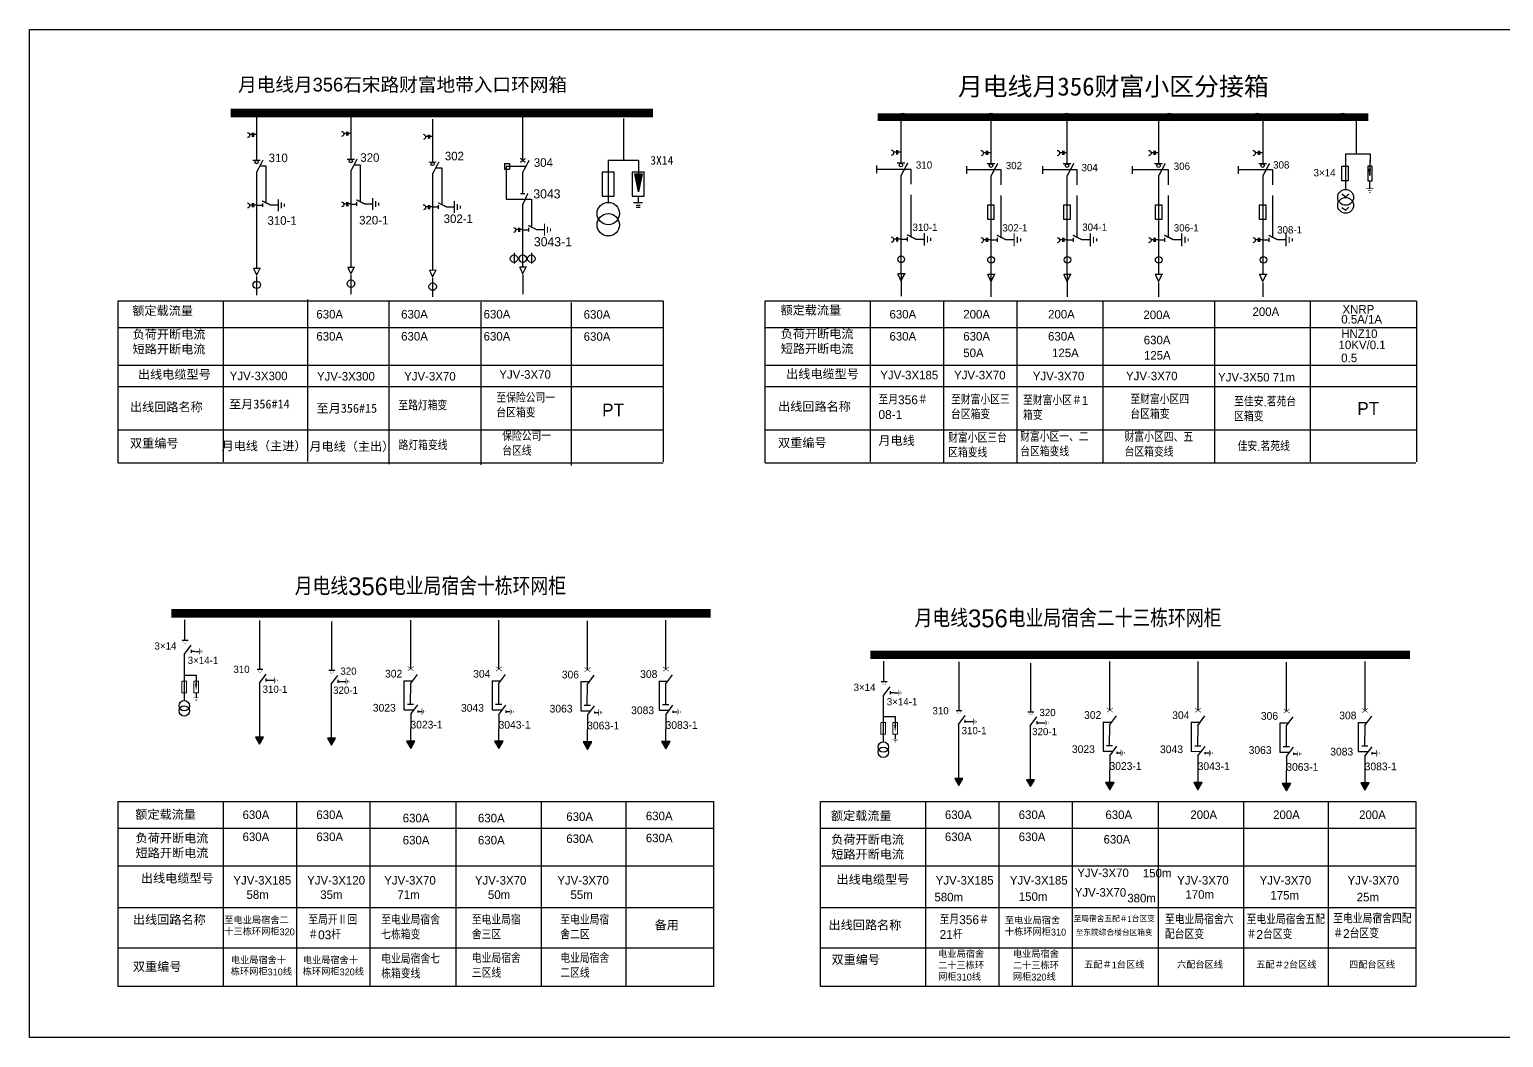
# Model space of a CAD drawing. Extents: x 3 to 714, y -241 to -20.
# Drawn here: x 2.9 to 326.1, y -240.8 to -19.7 of the extents above; entities that cross this region are included whole.
import ezdxf

# ---------------------------------------------------------------- set-up
doc = ezdxf.new("R2010")
doc.units = 0
doc.header["$LTSCALE"] = 0.774411
doc.linetypes.add('ACAD_ISO02W100', pattern=[15, 12, -3])
doc.linetypes.add('CENTER', pattern=[50.8, 31.75, -6.35, 6.35, -6.35])
doc.layers.get('0').update_dxf_attribs({"linetype": 'CONTINUOUS'})
doc.layers.add('2', color=7, linetype='CONTINUOUS')
doc.styles.add('hztxt_txtstyle_0.00_0_0', font='', dxfattribs={"bigfont": 'hztxt.shx'})
doc.styles.add('hztxt_txtstyle_1.59_0_0', font='', dxfattribs={"height": 1.594389, "bigfont": 'hztxt.shx'})
doc.styles.add('hztxt_txtstyle_1.60_0_0', font='', dxfattribs={"height": 1.6, "bigfont": 'hztxt.shx'})
doc.styles.add('hztxt_txtstyle_1.69_0_0', font='', dxfattribs={"height": 1.690022, "bigfont": 'hztxt.shx'})
doc.styles.add('hztxt_txtstyle_1.88_0_0', font='', dxfattribs={"height": 1.875, "bigfont": 'hztxt.shx'})
doc.styles.add('hztxt_txtstyle_2.00_0_0', font='', dxfattribs={"height": 2, "bigfont": 'hztxt.shx'})
doc.styles.add('hztxt_txtstyle_2.81_0_0', font='', dxfattribs={"height": 2.8125, "bigfont": 'hztxt.shx'})
doc.styles.get("Standard").update_dxf_attribs({"font": '', "height": 2.5})
doc.styles.get('hztxt_txtstyle_0.00_0_0').set_extended_font_data('hztxt')
doc.styles.get('hztxt_txtstyle_1.59_0_0').set_extended_font_data('hztxt')
doc.styles.get('hztxt_txtstyle_1.60_0_0').set_extended_font_data('hztxt')
doc.styles.get('hztxt_txtstyle_1.69_0_0').set_extended_font_data('hztxt')
doc.styles.get('hztxt_txtstyle_1.88_0_0').set_extended_font_data('hztxt')
doc.styles.get('hztxt_txtstyle_2.00_0_0').set_extended_font_data('hztxt')
doc.styles.get('hztxt_txtstyle_2.81_0_0').set_extended_font_data('hztxt')
doc.styles.get('Standard').set_extended_font_data('SimSun')

# ---------------------------------------------------------------- blocks, each defined once
blk = doc.blocks.new('JD')
for points in [[(-2, 0.2), (-2, -0.2), (2, 0.2), (2, -0.2)], [(1, -1.2), (1, -0.8), (-1, -1.2), (-1, -0.8)], [(-0.5, -1.8), (-0.5, -2.2), (0.5, -1.8), (0.5, -2.2)]]:
    blk.add_trace(points)

msp = doc.modelspace()

# ---------------------------------------------------------------- hatches: boundary and pattern name
at = {"linetype": 'Continuous'}
msp.add_hatch(color=256, dxfattribs=at).paths.add_polyline_path([(135.66, -51.33), (137.23, -51.33), (136.47, -55.28)])
for color, points in [(0, [(53.38, -176.4), (54.26, -174.88), (52.5, -174.88)]), (0, [(69.13, -176.67), (70.01, -175.15), (68.25, -175.15)]), (7, [(86.51, -177.37), (87.44, -175.76), (85.58, -175.76)]), (7, [(105.85, -177.41), (106.78, -175.8), (104.92, -175.8)]), (7, [(125.27, -177.57), (126.2, -175.96), (124.34, -175.96)]), (7, [(142.47, -177.46), (143.4, -175.85), (141.54, -175.85)]), (0, [(206.68, -185.48), (207.55, -183.96), (205.8, -183.96)]), (0, [(222.43, -185.75), (223.3, -184.23), (221.55, -184.23)]), (7, [(239.81, -186.44), (240.74, -184.83), (238.88, -184.83)]), (7, [(259.14, -186.48), (260.07, -184.87), (258.21, -184.87)]), (7, [(278.57, -186.64), (279.5, -185.03), (277.64, -185.03)]), (7, [(295.76, -186.54), (296.69, -184.92), (294.83, -184.92)])]:
    msp.add_hatch(color=color).paths.add_polyline_path(points)

# ---------------------------------------------------------------- linework, layer by layer
for p, q in [((73.38, -38.71), (73.38, -48.13)), ((52.72, -38.95), (52.72, -48.37)), ((91.3, -39.36), (91.3, -48.77)), ((111.06, -38.95), (111.06, -48.45)), ((129.8, -48.31), (129.8, -57.73)), ((52.72, -50.93), (52.72, -72.13)), ((73.38, -50.68), (73.38, -71.88)), ((91.3, -51.33), (91.3, -72.53)), ((107.06, -49.1), (107.06, -50.35)), ((107.06, -49.1), (108.19, -49.1)), ((107.06, -50.35), (108.19, -50.35)), ((108.19, -49.1), (108.19, -50.35)), ((111.06, -51.01), (111.06, -55.66)), ((128.51, -50.93), (131.11, -50.93)), ((128.51, -50.98), (128.51, -56.24)), ((131.11, -56.24), (131.11, -50.92)), ((135.09, -50.93), (137.69, -50.93)), ((135.09, -50.98), (135.09, -56.24)), ((137.69, -56.24), (137.69, -50.92)), ((73.38, -57.99), (74.68, -57.99)), ((76.37, -57.95), (78.14, -57.95)), ((111.06, -57.98), (111.06, -71.7)), ((128.51, -56.24), (131.11, -56.24)), ((135.09, -56.24), (137.69, -56.24)), ((52.72, -58.23), (54.02, -58.23)), ((55.71, -58.19), (57.48, -58.19)), ((91.3, -58.63), (92.59, -58.63)), ((94.29, -58.6), (96.06, -58.6)), ((111.06, -63.62), (112.36, -63.62)), ((114.05, -63.58), (115.82, -63.58)), ((109.2, -68.72), (109.2, -71.01)), ((113.01, -68.72), (113.01, -71.01)), ((22.38, -79.24), (141.86, -79.24)), ((22.38, -114.76), (22.38, -79.24)), ((45.38, -79.43), (45.38, -114.49)), ((81.72, -79.36), (81.72, -115.07)), ((101.9, -79.48), (101.9, -115.19)), ((121.67, -79.58), (121.67, -115.29)), ((141.86, -79.24), (141.86, -114.49)), ((164.23, -114.76), (164.24, -79.24)), ((164.24, -79.24), (306.95, -79.24)), ((187.24, -79.43), (187.24, -114.49)), ((219.41, -79.12), (219.41, -114.83)), ((238.29, -79.12), (238.29, -114.83)), ((262.77, -79.12), (262.77, -114.83)), ((283.71, -79.24), (283.71, -114.49)), ((307.05, -79.24), (307.05, -114.49)), ((22.45, -85.09), (141.87, -85.09)), ((164.3, -85.09), (307.05, -85.09)), ((22.45, -93.34), (141.87, -93.34)), ((164.3, -93.34), (307.05, -93.34)), ((22.45, -98), (141.87, -98)), ((164.3, -98), (307.05, -98)), ((141.86, -107.6), (22.38, -107.6)), ((307.05, -107.6), (164.23, -107.6)), ((141.86, -114.84), (22.38, -114.84)), ((306.95, -114.84), (164.23, -114.84)), ((85, -162.52), (86.95, -162.52)), ((85.02, -162.53), (85.02, -168.9)), ((86.45, -163.21), (86.39, -167.62)), ((104.33, -162.55), (106.29, -162.55)), ((104.35, -162.56), (104.35, -168.94)), ((105.78, -163.24), (105.73, -167.66)), ((123.76, -162.72), (125.71, -162.72)), ((123.78, -162.73), (123.78, -169.1)), ((125.21, -163.41), (125.15, -167.82)), ((140.95, -162.61), (142.91, -162.61)), ((140.98, -162.62), (140.98, -169)), ((142.4, -163.3), (142.35, -167.72)), ((85.79, -167.67), (87.14, -167.67)), ((105.13, -167.7), (106.47, -167.7)), ((124.55, -167.87), (125.9, -167.87)), ((141.75, -167.76), (143.09, -167.76)), ((85.02, -168.9), (87.23, -168.9)), ((88.03, -169.26), (88.97, -169.26)), ((104.35, -168.94), (106.56, -168.93)), ((107.36, -169.29), (108.3, -169.29)), ((123.78, -169.1), (125.99, -169.09)), ((126.79, -169.46), (127.73, -169.46)), ((140.98, -169), (143.18, -168.99)), ((143.98, -169.35), (144.92, -169.35)), ((238.29, -171.59), (240.25, -171.59)), ((238.32, -171.6), (238.32, -177.98)), ((239.74, -172.28), (239.69, -176.7)), ((257.63, -171.63), (259.58, -171.63)), ((257.65, -171.64), (257.65, -178.01)), ((259.08, -172.32), (259.02, -176.73)), ((277.06, -171.79), (279.01, -171.79)), ((277.08, -171.8), (277.08, -178.17)), ((278.51, -172.48), (278.45, -176.89)), ((294.25, -171.68), (296.2, -171.68)), ((294.27, -171.69), (294.27, -178.07)), ((295.7, -172.37), (295.64, -176.79)), ((239.09, -176.74), (240.43, -176.74)), ((258.42, -176.78), (259.76, -176.78)), ((277.85, -176.94), (279.19, -176.94)), ((295.04, -176.83), (296.39, -176.83)), ((238.32, -177.98), (240.52, -177.97)), ((241.32, -178.33), (242.26, -178.33)), ((257.65, -178.01), (259.86, -178)), ((260.66, -178.37), (261.6, -178.37)), ((277.08, -178.17), (279.29, -178.17)), ((280.08, -178.53), (281.02, -178.53)), ((294.27, -178.07), (296.48, -178.06)), ((297.28, -178.42), (298.22, -178.42)), ((22.38, -229.59), (22.38, -189)), ((22.38, -189), (152.9, -189)), ((45.38, -189.18), (45.38, -229.59)), ((77.56, -189), (77.56, -229.59)), ((96.43, -189), (96.43, -229.59)), ((115.09, -189), (115.09, -229.59)), ((133.67, -189), (133.67, -229.59)), ((152.9, -189), (152.9, -229.59)), ((176.38, -229.59), (176.39, -189)), ((176.39, -189), (306.9, -189)), ((199.39, -189.18), (199.39, -229.59)), ((231.56, -189), (231.56, -229.59)), ((250.44, -189), (250.44, -229.59)), ((269.1, -189), (269.1, -229.59)), ((287.67, -189), (287.67, -229.59)), ((306.9, -189), (306.9, -229.59)), ((22.45, -194.85), (152.9, -194.85)), ((176.45, -194.85), (306.9, -194.85)), ((22.45, -203.1), (152.9, -203.1)), ((176.45, -203.1), (306.9, -203.1)), ((22.45, -212.28), (152.9, -212.28)), ((176.45, -212.28), (306.9, -212.28)), ((152.9, -221.15), (22.38, -221.15)), ((306.9, -221.15), (176.38, -221.15)), ((152.9, -229.59), (22.38, -229.59)), ((306.9, -229.59), (176.38, -229.59))]:
    msp.add_line(p, q)
for p, q in [((133.28, -48.39), (133.28, -39.21)), ((129.82, -48.34), (136.45, -48.34)), ((136.45, -48.34), (136.45, -53.79)), ((136.47, -55.28), (135.66, -51.33)), ((135.66, -51.33), (137.23, -51.33)), ((137.23, -51.33), (136.47, -55.28)), ((135.4, -57.66), (137.37, -57.66)), ((136.41, -56.35), (136.41, -57.68)), ((135.97, -58.23), (136.84, -58.23)), ((135.97, -58.71), (136.84, -58.71))]:
    msp.add_line(p, q, dxfattribs=at)
at = {"color": 7}
for p, q in [((194.02, -39.56), (194.02, -48.99)), ((213.74, -39.67), (213.74, -49.1)), ((230.42, -39.67), (230.42, -49.1)), ((250.48, -39.67), (250.48, -49.1)), ((273.34, -39.67), (273.34, -49.1)), ((291.47, -46.96), (291.47, -54.8)), ((194.02, -51.72), (194.02, -73.21)), ((213.74, -51.83), (213.74, -73.32)), ((230.42, -51.83), (230.42, -73.32)), ((250.48, -51.83), (250.48, -73.32)), ((273.34, -51.83), (273.34, -73.32)), ((194.02, -65.71), (195.41, -65.71)), ((197.22, -65.68), (199.1, -65.68)), ((213.74, -65.83), (215.12, -65.83)), ((216.93, -65.79), (218.81, -65.79)), ((230.42, -65.83), (231.81, -65.83)), ((233.62, -65.79), (235.5, -65.79)), ((250.48, -65.83), (251.87, -65.83)), ((253.68, -65.79), (255.56, -65.79)), ((273.34, -65.83), (274.72, -65.83)), ((276.53, -65.79), (278.42, -65.79)), ((53.46, -159.97), (53.46, -149.3)), ((69.21, -160.24), (69.21, -149.57)), ((86.52, -159.9), (86.52, -149.22)), ((105.86, -159.93), (105.86, -149.26)), ((125.29, -160.09), (125.29, -149.42)), ((142.49, -159.89), (142.49, -149.22)), ((206.75, -169.04), (206.75, -158.37)), ((239.82, -168.97), (239.82, -158.29)), ((259.15, -169), (259.15, -158.33)), ((295.79, -168.96), (295.79, -158.29)), ((222.5, -169.31), (222.5, -158.64)), ((278.58, -169.17), (278.58, -158.49))]:
    msp.add_line(p, q, dxfattribs=at)
at = {"linetype": 'ACAD_ISO02W100'}
for p, q in [((107.42, -49.75), (107.42, -56.91)), ((111.62, -49.75), (107.42, -49.75)), ((107.42, -56.91), (112.97, -56.91)), ((112.97, -56.91), (112.97, -62.81))]:
    msp.add_line(p, q, dxfattribs=at)
at = {"linetype": 'CENTER'}
for p, q in [((52.73, -73.85), (52.73, -77.97)), ((73.39, -73.6), (73.39, -77.72)), ((91.3, -74.25), (91.3, -78.37)), ((111.07, -73.55), (111.07, -77.72))]:
    msp.add_line(p, q, dxfattribs=at)
at = {"color": 7, "linetype": 'CENTER'}
for p, q in [((194.03, -73.19), (194.03, -78.2)), ((213.75, -73.3), (213.75, -78.31)), ((230.43, -73.35), (230.43, -78.31)), ((250.49, -75.28), (250.49, -78.31)), ((273.35, -75.28), (273.35, -78.31))]:
    msp.add_line(p, q, dxfattribs=at)
at = {"color": 0, "linetype": 'Continuous'}
for p, q in [((63.86, -78.94), (63.86, -114.48)), ((203.33, -79.3), (203.33, -114.79)), ((61.48, -189.06), (61.48, -229.59)), ((215.48, -189.06), (215.48, -229.59))]:
    msp.add_line(p, q, dxfattribs=at)
at = {"color": 0}
for p, q in [((36.99, -153.5), (36.99, -149.16)), ((36.41, -153.64), (37.68, -153.64)), ((36.84, -156.7), (36.84, -166.91)), ((38.35, -155.73), (38.35, -156.39)), ((38.36, -156.06), (39.2, -156.06)), ((39.29, -156.09), (40.17, -156.09)), ((190.29, -162.57), (190.29, -158.23)), ((36.82, -161.29), (39.46, -161.29)), ((39.46, -161.29), (39.46, -163.21)), ((52.83, -159.97), (54.1, -159.97)), ((68.58, -160.24), (69.85, -160.24)), ((53.32, -163.04), (53.32, -175.15)), ((54.76, -162.06), (54.76, -162.72)), ((54.77, -162.39), (55.62, -162.39)), ((55.7, -162.42), (56.59, -162.42)), ((69.07, -163.31), (69.07, -175.42)), ((70.51, -162.33), (70.51, -162.99)), ((70.52, -162.66), (71.37, -162.66)), ((71.44, -162.67), (72.33, -162.67)), ((189.71, -162.71), (190.98, -162.71)), ((191.64, -164.8), (191.64, -165.46)), ((39.46, -165.23), (39.46, -166.23)), ((190.13, -165.77), (190.13, -175.99)), ((191.65, -165.13), (192.5, -165.13)), ((192.58, -165.16), (193.47, -165.16)), ((86.51, -169.89), (86.45, -176.04)), ((105.85, -169.92), (105.78, -176.08)), ((125.27, -170.09), (125.21, -176.24)), ((142.47, -169.98), (142.4, -176.14)), ((190.12, -170.36), (192.75, -170.36)), ((192.75, -170.36), (192.75, -172.29)), ((206.12, -169.04), (207.39, -169.04)), ((208.05, -171.13), (208.05, -171.79)), ((221.87, -169.31), (223.14, -169.31)), ((192.75, -174.31), (192.75, -175.3)), ((206.62, -172.12), (206.62, -184.22)), ((208.07, -171.47), (208.91, -171.47)), ((209, -171.49), (209.88, -171.49)), ((222.37, -172.39), (222.37, -184.49)), ((223.8, -171.4), (223.8, -172.06)), ((223.82, -171.74), (224.66, -171.74)), ((224.74, -171.74), (225.63, -171.74)), ((239.81, -178.96), (239.74, -185.12)), ((259.14, -179), (259.08, -185.15)), ((278.57, -179.16), (278.51, -185.31)), ((295.76, -179.05), (295.7, -185.21))]:
    msp.add_line(p, q, dxfattribs=at)
at = {"linetype": 'Continuous'}
msp.add_lwpolyline([(2.92, -19.71), (713.84, -19.71), (713.84, -240.77), (2.92, -240.77)], close=True, dxfattribs=at)
for points, const_width in [([(47.04, -38.01), (139.67, -38.01)], 1.88), ([(51.89, -48.41), (53.55, -48.41)], 0.281), ([(52.72, -51), (54.13, -48.34)], 0.281), ([(72.55, -48.16), (74.21, -48.16)], 0.281), ([(73.38, -50.76), (74.78, -48.09)], 0.281), ([(110.53, -48.87), (111.67, -48.01)], 0.281), ([(110.54, -47.93), (111.64, -48.85)], 0.281), ([(111.06, -51.08), (112.47, -48.41)], 0.281), ([(90.47, -48.81), (92.13, -48.81)], 0.281), ([(91.3, -51.4), (92.7, -48.74)], 0.281), ([(53.95, -57.29), (55.82, -58.23)], 0.281), ([(54.02, -57.8), (54.02, -58.66)], 0.281), ([(74.6, -57.05), (76.48, -57.99)], 0.281), ([(74.68, -57.55), (74.68, -58.42)], 0.281), ([(92.52, -57.7), (94.4, -58.63)], 0.281), ([(92.59, -58.2), (92.59, -59.07)], 0.281), ([(110.56, -55.73), (111.6, -55.73)], 0.281), ([(111, -58.32), (112.19, -55.67)], 0.281), ([(112.29, -62.68), (114.16, -63.62)], 0.281), ([(112.36, -63.18), (112.36, -64.05)], 0.281), ([(52.03, -72.09), (53.46, -72.09), (52.73, -73.54), (52.05, -72.06)], 0.281), ([(72.69, -71.84), (74.12, -71.84), (73.39, -73.29), (72.7, -71.82)], 0.281), ([(90.6, -72.49), (92.04, -72.49), (91.3, -73.94), (90.62, -72.47)], 0.281), ([(110.37, -71.79), (111.8, -71.79), (111.07, -73.24), (110.39, -71.76)], 0.281), ([(33.99, -147.77), (152.32, -147.77)], 1.88), ([(187.29, -156.84), (305.61, -156.84)], 1.88), ([(85.84, -159.42), (87.19, -160.36)], 0.114), ([(85.87, -160.36), (87.22, -159.4)], 0.114), ([(105.18, -159.45), (106.52, -160.39)], 0.114), ([(105.2, -160.4), (106.55, -159.43)], 0.114), ([(124.6, -159.61), (125.95, -160.56)], 0.114), ([(124.63, -160.56), (125.98, -159.6)], 0.114), ([(141.8, -159.51), (143.14, -160.45)], 0.114), ([(141.83, -160.45), (143.17, -159.49)], 0.114), ([(85.79, -167.67), (87.14, -167.67)], 0.114), ([(105.13, -167.7), (106.47, -167.7)], 0.114), ([(124.55, -167.87), (125.9, -167.87)], 0.114), ([(141.75, -167.76), (143.09, -167.76)], 0.114), ([(239.14, -168.49), (240.48, -169.43)], 0.114), ([(239.17, -169.44), (240.51, -168.47)], 0.114), ([(258.47, -168.52), (259.81, -169.47)], 0.114), ([(258.5, -169.47), (259.84, -168.51)], 0.114), ([(277.9, -168.69), (279.24, -169.63)], 0.114), ([(277.93, -169.63), (279.27, -168.67)], 0.114), ([(295.09, -168.58), (296.43, -169.52)], 0.114), ([(295.12, -169.53), (296.46, -168.56)], 0.114), ([(239.09, -176.74), (240.43, -176.74)], 0.114), ([(258.42, -176.78), (259.76, -176.78)], 0.114), ([(277.85, -176.94), (279.19, -176.94)], 0.114), ([(295.04, -176.83), (296.39, -176.83)], 0.114)]:
    msp.add_lwpolyline(points, dxfattribs=dict(const_width=const_width))
at = {"color": 7}
for points, const_width in [([(188.9, -38.91), (296.53, -38.91)], 1.68), ([(193.14, -49.02), (194.91, -49.02)], 0.3), ([(194.02, -51.79), (195.52, -48.95)], 0.3), ([(212.85, -49.14), (214.62, -49.14)], 0.3), ([(213.74, -51.9), (215.24, -49.06)], 0.3), ([(229.54, -49.14), (231.31, -49.14)], 0.3), ([(230.42, -51.9), (231.92, -49.06)], 0.3), ([(249.6, -49.14), (251.37, -49.14)], 0.3), ([(250.48, -51.9), (251.98, -49.06)], 0.3), ([(272.45, -49.14), (274.22, -49.14)], 0.3), ([(273.34, -51.9), (274.84, -49.06)], 0.3), ([(195.33, -64.71), (197.33, -65.71)], 0.3), ([(195.41, -65.25), (195.41, -66.18)], 0.3), ([(215.05, -64.83), (217.05, -65.83)], 0.3), ([(215.12, -65.37), (215.12, -66.29)], 0.3), ([(231.73, -64.83), (233.73, -65.83)], 0.3), ([(231.81, -65.37), (231.81, -66.29)], 0.3), ([(251.79, -64.83), (253.79, -65.83)], 0.3), ([(251.87, -65.37), (251.87, -66.29)], 0.3), ([(274.65, -64.83), (276.65, -65.83)], 0.3), ([(274.72, -65.37), (274.72, -66.29)], 0.3), ([(193.29, -73.29), (194.81, -73.29), (194.03, -74.84), (193.3, -73.27)], 0.3), ([(213, -73.41), (214.53, -73.41), (213.75, -74.95), (213.02, -73.38)], 0.3), ([(229.69, -73.41), (231.21, -73.41), (230.43, -74.95), (229.71, -73.38)], 0.3), ([(249.75, -73.41), (251.27, -73.41), (250.49, -74.95), (249.77, -73.38)], 0.3), ([(272.6, -73.41), (274.13, -73.41), (273.35, -74.95), (272.62, -73.38)], 0.3)]:
    msp.add_lwpolyline(points, dxfattribs=dict(at, const_width=const_width))
for points in [[(50.68, -42.29, -0.877934), (50.7, -43.43)], [(71.34, -42.05, -0.877934), (71.36, -43.19)], [(89.25, -42.69, -0.877934), (89.28, -43.83)], [(50.68, -57.73, -0.877934), (50.7, -58.87)], [(71.34, -57.49, -0.877934), (71.36, -58.63)], [(89.25, -58.14, -0.877934), (89.28, -59.28)], [(109.02, -63.12, -0.877934), (109.04, -64.26)]]:
    msp.add_lwpolyline(points, format="xyb")
for points in [[(51.77, -42.77), (51.18, -42.77)], [(51.77, -42.38), (51.77, -43.23)], [(52.04, -42.38), (52.04, -43.23)], [(52.72, -42.77), (52.04, -42.77)], [(72.43, -42.53), (71.84, -42.53)], [(72.43, -42.13), (72.43, -42.99)], [(72.7, -42.13), (72.7, -42.99)], [(73.38, -42.53), (72.7, -42.53)], [(90.35, -43.18), (89.76, -43.18)], [(90.35, -42.78), (90.35, -43.64)], [(90.61, -42.78), (90.61, -43.64)], [(91.29, -43.18), (90.61, -43.18)], [(51.77, -57.82), (51.77, -58.68)], [(52.04, -57.82), (52.04, -58.68)], [(72.43, -57.97), (71.84, -57.97)], [(72.43, -57.58), (72.43, -58.43)], [(72.7, -57.58), (72.7, -58.43)], [(73.38, -57.97), (72.7, -57.97)], [(51.77, -58.22), (51.18, -58.22)], [(52.72, -58.22), (52.04, -58.22)], [(90.35, -58.62), (89.76, -58.62)], [(90.35, -58.22), (90.35, -59.08)], [(90.61, -58.22), (90.61, -59.08)], [(91.29, -58.62), (90.61, -58.62)], [(110.12, -63.6), (109.52, -63.6)], [(110.12, -63.21), (110.12, -64.06)], [(110.38, -63.21), (110.38, -64.06)], [(111.06, -63.6), (110.38, -63.6)], [(88.04, -169.05), (88.04, -169.51)], [(107.37, -169.08), (107.37, -169.54)], [(126.8, -169.25), (126.8, -169.7)], [(143.99, -169.14), (143.99, -169.6)], [(241.33, -178.12), (241.33, -178.58)], [(260.67, -178.16), (260.67, -178.61)], [(280.1, -178.32), (280.1, -178.78)], [(297.29, -178.21), (297.29, -178.67)]]:
    msp.add_lwpolyline(points)
for points in [[(191.84, -46.11, -0.877934), (191.87, -47.33)], [(211.56, -46.22, -0.877934), (211.58, -47.44)], [(228.25, -46.22, -0.877934), (228.27, -47.44)], [(248.31, -46.22, -0.877934), (248.33, -47.44)], [(271.16, -46.22, -0.877934), (271.18, -47.44)], [(191.84, -65.18, -0.877934), (191.87, -66.4)], [(211.56, -65.3, -0.877934), (211.58, -66.51)], [(228.25, -65.3, -0.877934), (228.27, -66.51)], [(248.31, -65.3, -0.877934), (248.33, -66.51)], [(271.16, -65.3, -0.877934), (271.18, -66.51)]]:
    msp.add_lwpolyline(points, format="xyb", dxfattribs=at)
for points in [[(193.01, -46.62), (192.38, -46.62)], [(193.01, -46.2), (193.01, -47.12)], [(193.29, -46.2), (193.29, -47.12)], [(194.02, -46.62), (193.29, -46.62)], [(212.73, -46.74), (212.1, -46.74)], [(212.73, -46.32), (212.73, -47.23)], [(213.01, -46.32), (213.01, -47.23)], [(213.73, -46.74), (213.01, -46.74)], [(229.42, -46.74), (228.78, -46.74)], [(229.42, -46.32), (229.42, -47.23)], [(229.7, -46.32), (229.7, -47.23)], [(230.42, -46.74), (229.7, -46.74)], [(249.48, -46.74), (248.84, -46.74)], [(249.48, -46.32), (249.48, -47.23)], [(249.76, -46.32), (249.76, -47.23)], [(250.48, -46.74), (249.76, -46.74)], [(272.33, -46.74), (271.7, -46.74)], [(272.33, -46.32), (272.33, -47.23)], [(272.61, -46.32), (272.61, -47.23)], [(273.34, -46.74), (272.61, -46.74)], [(188.67, -49.57), (188.67, -51.24)], [(208.38, -49.68), (208.38, -51.35)], [(225.07, -49.68), (225.07, -51.35)], [(244.69, -49.68), (244.69, -51.35)], [(267.98, -49.68), (267.98, -51.35)], [(193.01, -65.7), (192.38, -65.7)], [(193.01, -65.28), (193.01, -66.19)], [(193.29, -65.28), (193.29, -66.19)], [(194.02, -65.7), (193.29, -65.7)], [(212.73, -65.81), (212.1, -65.81)], [(212.73, -65.39), (212.73, -66.3)], [(213.01, -65.39), (213.01, -66.3)], [(213.73, -65.81), (213.01, -65.81)], [(229.42, -65.81), (228.78, -65.81)], [(229.42, -65.39), (229.42, -66.3)], [(229.7, -65.39), (229.7, -66.3)], [(230.42, -65.81), (229.7, -65.81)], [(249.48, -65.81), (248.84, -65.81)], [(249.48, -65.39), (249.48, -66.3)], [(249.76, -65.39), (249.76, -66.3)], [(250.48, -65.81), (249.76, -65.81)], [(272.33, -65.81), (271.7, -65.81)], [(272.33, -65.39), (272.33, -66.3)], [(272.61, -65.39), (272.61, -66.3)], [(273.34, -65.81), (272.61, -65.81)]]:
    msp.add_lwpolyline(points, dxfattribs=at)
at = {"linetype": 'ACAD_ISO02W100'}
for points in [[(54.81, -57.81), (54.81, -49.7), (53.41, -49.7)], [(75.47, -57.57), (75.47, -49.45), (74.07, -49.45)], [(93.39, -58.22), (93.39, -50.1), (91.98, -50.1)]]:
    msp.add_lwpolyline(points, dxfattribs=at)
at = {"color": 7, "linetype": 'ACAD_ISO02W100'}
for points in [[(196.25, -65.27), (196.25, -50.4), (188.67, -50.4)], [(215.97, -65.38), (215.97, -50.51), (208.38, -50.51)], [(232.65, -65.38), (232.65, -50.51), (225.07, -50.51)], [(252.71, -65.38), (252.71, -50.51), (244.69, -50.51)], [(275.57, -65.38), (275.57, -50.51), (267.98, -50.51)]]:
    msp.add_lwpolyline(points, dxfattribs=at)
at = {"color": 0}
for points, const_width in [([(36.41, -153.64), (37.68, -153.64)], 0.108), ([(52.83, -159.97), (54.1, -159.97)], 0.108), ([(68.58, -160.24), (69.85, -160.24)], 0.108), ([(36.31, -162.6), (36.31, -165.17), (37.34, -165.17), (37.34, -162.6), (36.34, -162.6)], 0.217), ([(38.94, -162.6), (38.94, -165.17), (39.97, -165.17), (39.97, -162.6), (38.98, -162.6)], 0.217), ([(189.71, -162.71), (190.98, -162.71)], 0.108), ([(206.12, -169.04), (207.39, -169.04)], 0.108), ([(221.87, -169.31), (223.14, -169.31)], 0.108), ([(189.6, -171.68), (189.6, -174.24), (190.63, -174.24), (190.63, -171.68), (189.64, -171.68)], 0.217), ([(192.24, -171.68), (192.24, -174.24), (193.27, -174.24), (193.27, -171.68), (192.27, -171.68)], 0.217)]:
    msp.add_lwpolyline(points, dxfattribs=dict(at, const_width=const_width))
at = {"color": 0, "const_width": 0.0539}
for points in [[(36.69, -153.99, 1), (37.39, -153.99, 1)], [(53.11, -160.32, 1), (53.81, -160.32, 1)], [(68.85, -160.59, 1), (69.56, -160.59, 1)], [(189.99, -163.07, 1), (190.69, -163.07, 1)], [(206.4, -169.4, 1), (207.1, -169.4, 1)], [(222.15, -169.67, 1), (222.85, -169.67, 1)]]:
    msp.add_lwpolyline(points, format="xyb", close=True, dxfattribs=at)
at = {"color": 0}
for points in [[(39.46, -163.18, 0.506, 0, 0), (39.46, -164.63, 0, 0, 0)], [(192.75, -172.25, 0.506, 0, 0), (192.75, -173.7, 0, 0, 0)]]:
    msp.add_lwpolyline(points, format="xyseb", dxfattribs=at)
for points in [[(53.38, -176.4), (54.26, -174.88), (52.5, -174.88)], [(69.13, -176.67), (70.01, -175.15), (68.25, -175.15)], [(206.68, -185.48), (207.55, -183.96), (205.8, -183.96)], [(222.43, -185.75), (223.3, -184.23), (221.55, -184.23)]]:
    msp.add_lwpolyline(points, close=True, dxfattribs=at)
at = {"color": 7}
for points in [[(86.51, -177.37), (87.44, -175.76), (85.58, -175.76)], [(105.85, -177.41), (106.78, -175.8), (104.92, -175.8)], [(125.27, -177.57), (126.2, -175.96), (124.34, -175.96)], [(142.47, -177.46), (143.4, -175.85), (141.54, -175.85)], [(239.81, -186.44), (240.74, -184.83), (238.88, -184.83)], [(259.14, -186.48), (260.07, -184.87), (258.21, -184.87)], [(278.57, -186.64), (279.5, -185.03), (277.64, -185.03)], [(295.76, -186.54), (296.69, -184.92), (294.83, -184.92)]]:
    msp.add_lwpolyline(points, close=True, dxfattribs=at)
for centre, radius in [((48.68, -38.03), 0.933), ((52.72, -48.8), 0.36), ((73.38, -48.56), 0.36), ((91.3, -49.21), 0.36), ((109.16, -69.97), 0.812), ((111.08, -69.97), 0.812), ((112.97, -69.97), 0.812), ((52.75, -75.7), 0.812), ((73.41, -75.45), 0.812), ((91.33, -76.1), 0.812)]:
    msp.add_circle(centre, radius)
for centre, radius in [((194.39, -38.93), 0.836), ((213.74, -38.93), 0.836), ((230.37, -38.93), 0.836), ((252.84, -38.93), 0.836), ((272.12, -38.93), 0.836), ((290.85, -38.93), 0.836), ((194.02, -49.45), 0.384), ((213.74, -49.56), 0.384), ((230.42, -49.56), 0.384), ((250.48, -49.56), 0.384), ((273.34, -49.56), 0.384), ((194.05, -70.11), 0.728), ((213.77, -70.22), 0.728), ((230.51, -70.22), 0.728), ((250.53, -70.22), 0.728), ((273.51, -70.22), 0.728)]:
    msp.add_circle(centre, radius, dxfattribs=at)
at = {"color": 0}
for centre in [(36.86, -168), (36.86, -169.14), (190.15, -177.07), (190.15, -178.21)]:
    msp.add_circle(centre, 1.14, dxfattribs=at)
for points in [[(297.64, -54.52), (297.64, -54.68), (296.04, -54.52), (296.04, -54.68)], [(296.44, -55.08), (296.44, -54.92), (297.24, -55.08), (297.24, -54.92)], [(297.04, -55.32), (297.04, -55.48), (296.64, -55.32), (296.64, -55.48)]]:
    msp.add_trace(points)
at = {"layer": '2'}
for p, q in [((293.82, -39.83), (293.82, -46.93)), ((291.47, -46.96), (296.87, -46.96)), ((296.87, -46.96), (296.87, -48.84)), ((296.36, -49.69), (296.36, -52.87)), ((297.29, -49.69), (296.36, -49.69)), ((296.84, -51.69), (296.74, -50.26)), ((296.82, -51.74), (296.96, -50.26)), ((296.83, -49.66), (296.84, -51.74)), ((296.84, -48.53), (296.84, -49.68)), ((297.31, -52.87), (297.31, -49.71)), ((296.36, -52.87), (297.31, -52.87)), ((296.84, -54.6), (296.84, -52.96)), ((290.68, -55.77), (291.56, -56.39)), ((291.56, -56.39), (292.22, -55.75)), ((290.68, -58.73), (291.56, -59.35)), ((291.56, -59.35), (292.22, -58.71)), ((86.45, -163.21), (88, -161.14)), ((105.78, -163.24), (107.33, -161.18)), ((125.21, -163.41), (126.76, -161.34)), ((142.4, -163.3), (143.95, -161.23)), ((86.51, -169.89), (88.06, -167.82)), ((105.85, -169.92), (107.39, -167.86)), ((125.27, -170.09), (126.82, -168.02)), ((142.47, -169.98), (144.01, -167.91)), ((239.74, -172.28), (241.29, -170.22)), ((259.08, -172.32), (260.63, -170.25)), ((278.51, -172.48), (280.05, -170.41)), ((295.7, -172.37), (297.25, -170.31)), ((239.81, -178.96), (241.35, -176.9)), ((259.14, -179), (260.69, -176.93)), ((278.57, -179.16), (280.12, -177.09)), ((295.76, -179.05), (297.31, -176.99))]:
    msp.add_line(p, q, dxfattribs=at)
at = {"layer": '2', "color": 0}
for p, q in [((36.91, -156.71), (38.37, -154.76)), ((53.32, -163.04), (54.78, -161.09)), ((69.07, -163.31), (70.53, -161.36)), ((190.2, -165.78), (191.66, -163.83)), ((206.62, -172.12), (208.08, -170.17)), ((222.37, -172.39), (223.83, -170.44))]:
    msp.add_line(p, q, dxfattribs=at)
at = {"layer": '2'}
for points in [[(290.7, -49.69), (292.07, -49.69), (292.07, -52.9), (290.7, -52.9)], [(213.04, -58.17), (214.41, -58.17), (214.41, -61.38), (213.04, -61.38)], [(229.73, -58.17), (231.1, -58.17), (231.1, -61.38), (229.73, -61.38)], [(249.84, -58.17), (251.21, -58.17), (251.21, -61.38), (249.84, -61.38)], [(272.67, -58.17), (274.04, -58.17), (274.04, -61.38), (272.67, -61.38)]]:
    msp.add_lwpolyline(points, close=True, dxfattribs=at)
at = {"layer": '2', "color": 7}
for centre in [(291.52, -56.53), (291.52, -58.27)]:
    msp.add_circle(centre, 1.74, dxfattribs=at)
at = {"layer": '2', "color": 3}
for centre in [(129.84, -60.08), (129.84, -62.53)]:
    msp.add_circle(centre, 2.46, dxfattribs=at)

# ---------------------------------------------------------------- block references
at = {"rotation": 90}
for p, xscale, yscale, zscale in [((57.5, -58.25), 0.65625, 0.65625, 0.65625), ((78.16, -58), 0.65625, 0.65625, 0.65625), ((96.08, -58.65), 0.65625, 0.65625, 0.65625), ((115.85, -63.63), 0.65625, 0.65625, 0.65625), ((88.98, -169.29), 0.3495080551147112, 0.3495080551147112, 0.3495080551767315), ((108.32, -169.32), 0.3495080551147112, 0.3495080551147112, 0.3495080551767315), ((127.74, -169.49), 0.3495080551147112, 0.3495080551147112, 0.3495080551767315), ((144.94, -169.38), 0.3495080551147112, 0.3495080551147112, 0.3495080551767315), ((242.28, -178.36), 0.3495080551147112, 0.3495080551147112, 0.3495080551767315), ((261.61, -178.39), 0.3495080551147112, 0.3495080551147112, 0.3495080551767315), ((298.23, -178.45), 0.3495080551147112, 0.3495080551147112, 0.3495080551767315), ((281.04, -178.56), 0.3495080551147112, 0.3495080551147112, 0.3495080551767315)]:
    msp.add_blockref('JD', p, dxfattribs=dict(at, xscale=xscale, yscale=yscale, zscale=zscale))
at = {"color": 7, "xscale": 0.7000000000000455, "yscale": 0.7000000000000455, "zscale": 0.7, "rotation": 90}
for p in [(199.13, -65.73), (218.84, -65.84), (235.53, -65.84), (255.59, -65.84), (278.44, -65.84)]:
    msp.add_blockref('JD', p, dxfattribs=at)
at = {"color": 0, "xscale": 0.3297305593027886, "yscale": 0.3297305593027886, "zscale": 0.3297305593611308, "rotation": 90}
for p in [(40.19, -156.11), (56.6, -162.44), (72.35, -162.69), (193.48, -165.18), (209.9, -171.51), (225.64, -171.77)]:
    msp.add_blockref('JD', p, dxfattribs=at)
at = {"color": 0, "xscale": 0.3036991993997162, "yscale": 0.3036991993576521, "zscale": 0.3036991994115678}
for p in [(39.48, -166.27), (192.77, -175.35)]:
    msp.add_blockref('JD', p, dxfattribs=at)

# ---------------------------------------------------------------- texts
for s, height, style, p in [('310', 1.875, 'hztxt_txtstyle_1.88_0_0', (55.36, -48.8)), ('320', 1.875, 'hztxt_txtstyle_1.88_0_0', (75.46, -48.73)), ('302', 1.875, 'hztxt_txtstyle_1.88_0_0', (94, -48.4)), ('304', 1.875, 'hztxt_txtstyle_1.88_0_0', (113.51, -49.83)), ('310', 1.6, 'hztxt_txtstyle_1.60_0_0', (197.29, -50.23)), ('302', 1.6, 'hztxt_txtstyle_1.60_0_0', (217, -50.35)), ('304', 1.6, 'hztxt_txtstyle_1.60_0_0', (233.61, -50.79)), ('306', 1.6, 'hztxt_txtstyle_1.60_0_0', (253.83, -50.49)), ('308', 1.6, 'hztxt_txtstyle_1.60_0_0', (275.62, -50.2)), ('3×14', 1.6, 'hztxt_txtstyle_1.60_0_0', (284.49, -51.92)), ('3043', 2, 'hztxt_txtstyle_2.00_0_0', (113.41, -56.76)), ('310-1', 1.875, 'hztxt_txtstyle_1.88_0_0', (55.1, -62.54)), ('320-1', 1.875, 'hztxt_txtstyle_1.88_0_0', (75.2, -62.47)), ('302-1', 1.875, 'hztxt_txtstyle_1.88_0_0', (93.74, -62.15)), ('310-1', 1.6, 'hztxt_txtstyle_1.60_0_0', (196.55, -63.89)), ('302-1', 1.6, 'hztxt_txtstyle_1.60_0_0', (216.26, -64.01)), ('304-1', 1.6, 'hztxt_txtstyle_1.60_0_0', (233.76, -63.86)), ('306-1', 1.6, 'hztxt_txtstyle_1.60_0_0', (253.83, -64.01)), ('308-1', 1.6, 'hztxt_txtstyle_1.60_0_0', (276.5, -64.45)), ('3043-1', 2, 'hztxt_txtstyle_2.00_0_0', (113.53, -67.26)), ('200A', 1.875, 'hztxt_txtstyle_1.88_0_0', (271.1, -82.53)), ('XNRP', 1.875, 'hztxt_txtstyle_1.88_0_0', (290.84, -82.02)), ('630A', 1.875, 'hztxt_txtstyle_1.88_0_0', (65.82, -83.09)), ('630A', 1.875, 'hztxt_txtstyle_1.88_0_0', (84.41, -83.09)), ('630A', 1.875, 'hztxt_txtstyle_1.88_0_0', (102.5, -83.09)), ('630A', 1.875, 'hztxt_txtstyle_1.88_0_0', (124.44, -83.14)), ('630A', 1.875, 'hztxt_txtstyle_1.88_0_0', (191.5, -83.09)), ('200A', 1.875, 'hztxt_txtstyle_1.88_0_0', (207.68, -83.09)), ('200A', 1.875, 'hztxt_txtstyle_1.88_0_0', (226.27, -83.09)), ('200A', 1.875, 'hztxt_txtstyle_1.88_0_0', (247.17, -83.22)), ('0.5A/1A', 1.875, 'hztxt_txtstyle_1.88_0_0', (290.57, -84.19)), ('630A', 1.875, 'hztxt_txtstyle_1.88_0_0', (65.82, -87.93)), ('630A', 1.875, 'hztxt_txtstyle_1.88_0_0', (84.41, -87.93)), ('630A', 1.875, 'hztxt_txtstyle_1.88_0_0', (102.5, -87.93)), ('630A', 1.875, 'hztxt_txtstyle_1.88_0_0', (124.44, -87.98)), ('630A', 1.875, 'hztxt_txtstyle_1.88_0_0', (191.5, -87.93)), ('630A', 1.875, 'hztxt_txtstyle_1.88_0_0', (207.68, -87.93)), ('630A', 1.875, 'hztxt_txtstyle_1.88_0_0', (226.27, -87.93)), ('630A', 1.875, 'hztxt_txtstyle_1.88_0_0', (247.25, -88.75)), ('HNZ10', 1.875, 'hztxt_txtstyle_1.88_0_0', (290.56, -87.36)), ('50A', 1.875, 'hztxt_txtstyle_1.88_0_0', (207.68, -91.56)), ('125A', 1.875, 'hztxt_txtstyle_1.88_0_0', (227.14, -91.56)), ('125A', 1.875, 'hztxt_txtstyle_1.88_0_0', (247.3, -92.1)), ('10KV/0.1', 1.875, 'hztxt_txtstyle_1.88_0_0', (289.98, -89.81)), ('0.5', 1.875, 'hztxt_txtstyle_1.88_0_0', (290.56, -92.67)), ('YJV-3X300', 1.875, 'hztxt_txtstyle_1.88_0_0', (46.83, -96.62)), ('YJV-3X300', 1.875, 'hztxt_txtstyle_1.88_0_0', (65.96, -96.71)), ('YJV-3X70', 1.875, 'hztxt_txtstyle_1.88_0_0', (85.08, -96.69)), ('YJV-3X70', 1.875, 'hztxt_txtstyle_1.88_0_0', (105.95, -96.3)), ('YJV-3X185', 1.875, 'hztxt_txtstyle_1.88_0_0', (189.49, -96.44)), ('YJV-3X70', 1.875, 'hztxt_txtstyle_1.88_0_0', (205.66, -96.44)), ('YJV-3X70', 1.875, 'hztxt_txtstyle_1.88_0_0', (222.93, -96.66)), ('YJV-3X70', 1.875, 'hztxt_txtstyle_1.88_0_0', (243.37, -96.64)), ('YJV-3X50 71m', 1.875, 'hztxt_txtstyle_1.88_0_0', (263.55, -96.9)), ('PT', 2.812, 'hztxt_txtstyle_2.81_0_0', (128.48, -104.58)), ('PT', 2.812, 'hztxt_txtstyle_2.81_0_0', (294.08, -104.22)), ('630A', 1.875, 'hztxt_txtstyle_1.88_0_0', (49.64, -192.85)), ('630A', 1.875, 'hztxt_txtstyle_1.88_0_0', (65.82, -192.85)), ('630A', 1.875, 'hztxt_txtstyle_1.88_0_0', (84.76, -193.58)), ('630A', 1.875, 'hztxt_txtstyle_1.88_0_0', (101.26, -193.58)), ('630A', 1.875, 'hztxt_txtstyle_1.88_0_0', (120.63, -193.26)), ('630A', 1.875, 'hztxt_txtstyle_1.88_0_0', (138.08, -193.11)), ('630A', 1.875, 'hztxt_txtstyle_1.88_0_0', (203.65, -192.85)), ('630A', 1.875, 'hztxt_txtstyle_1.88_0_0', (219.83, -192.85)), ('630A', 1.875, 'hztxt_txtstyle_1.88_0_0', (238.85, -192.85)), ('200A', 1.875, 'hztxt_txtstyle_1.88_0_0', (257.47, -192.85)), ('200A', 1.875, 'hztxt_txtstyle_1.88_0_0', (275.62, -192.85)), ('200A', 1.875, 'hztxt_txtstyle_1.88_0_0', (294.48, -192.85)), ('630A', 1.875, 'hztxt_txtstyle_1.88_0_0', (49.64, -197.69)), ('630A', 1.875, 'hztxt_txtstyle_1.88_0_0', (65.82, -197.69)), ('630A', 1.875, 'hztxt_txtstyle_1.88_0_0', (84.76, -198.42)), ('630A', 1.875, 'hztxt_txtstyle_1.88_0_0', (101.26, -198.42)), ('630A', 1.875, 'hztxt_txtstyle_1.88_0_0', (120.63, -198.1)), ('630A', 1.875, 'hztxt_txtstyle_1.88_0_0', (138.08, -197.95)), ('630A', 1.875, 'hztxt_txtstyle_1.88_0_0', (203.65, -197.69)), ('630A', 1.875, 'hztxt_txtstyle_1.88_0_0', (219.83, -197.69)), ('630A', 1.875, 'hztxt_txtstyle_1.88_0_0', (238.44, -198.24)), ('YJV-3X185', 1.875, 'hztxt_txtstyle_1.88_0_0', (47.63, -207.23)), ('YJV-3X120', 1.875, 'hztxt_txtstyle_1.88_0_0', (63.81, -207.23)), ('YJV-3X70', 1.875, 'hztxt_txtstyle_1.88_0_0', (80.71, -207.23)), ('YJV-3X70', 1.875, 'hztxt_txtstyle_1.88_0_0', (100.58, -207.23)), ('YJV-3X70', 1.875, 'hztxt_txtstyle_1.88_0_0', (118.66, -207.23)), ('YJV-3X185', 1.875, 'hztxt_txtstyle_1.88_0_0', (201.64, -207.23)), ('YJV-3X185', 1.875, 'hztxt_txtstyle_1.88_0_0', (217.89, -207.23)), ('YJV-3X70', 1.875, 'hztxt_txtstyle_1.88_0_0', (232.68, -205.59)), ('150m', 1.875, 'hztxt_txtstyle_1.88_0_0', (247.06, -205.65)), ('YJV-3X70', 1.875, 'hztxt_txtstyle_1.88_0_0', (254.58, -207.23)), ('YJV-3X70', 1.875, 'hztxt_txtstyle_1.88_0_0', (272.67, -207.23)), ('YJV-3X70', 1.875, 'hztxt_txtstyle_1.88_0_0', (291.94, -207.23)), ('58m', 1.875, 'hztxt_txtstyle_1.88_0_0', (50.51, -210.37)), ('35m', 1.875, 'hztxt_txtstyle_1.88_0_0', (66.68, -210.37)), ('71m', 1.875, 'hztxt_txtstyle_1.88_0_0', (83.59, -210.37)), ('50m', 1.875, 'hztxt_txtstyle_1.88_0_0', (103.45, -210.37)), ('55m', 1.875, 'hztxt_txtstyle_1.88_0_0', (121.54, -210.37)), ('580m', 1.875, 'hztxt_txtstyle_1.88_0_0', (201.36, -210.91)), ('150m', 1.875, 'hztxt_txtstyle_1.88_0_0', (219.86, -210.8)), ('YJV-3X70', 1.875, 'hztxt_txtstyle_1.88_0_0', (232.11, -209.88)), ('380m', 1.875, 'hztxt_txtstyle_1.88_0_0', (243.64, -211.13)), ('170m', 1.875, 'hztxt_txtstyle_1.88_0_0', (256.38, -210.33)), ('175m', 1.875, 'hztxt_txtstyle_1.88_0_0', (275.02, -210.5)), ('25m', 1.875, 'hztxt_txtstyle_1.88_0_0', (293.95, -210.91))]:
    msp.add_text(s, height=height, dxfattribs=dict(style=style)).set_placement(p)
msp.add_text('3X14', height=1.875).set_placement((139.03, -49.34))
at = {"color": 0}
for s, height, style, p in [('3×14', 1.594, 'hztxt_txtstyle_1.59_0_0', (30.33, -155.69)), ('3×14-1', 1.594, 'hztxt_txtstyle_1.59_0_0', (37.62, -158.85)), ('310', 1.594, 'hztxt_txtstyle_1.59_0_0', (47.63, -160.82)), ('320', 1.594, 'hztxt_txtstyle_1.59_0_0', (71.09, -161.22)), ('302', 1.69, 'hztxt_txtstyle_1.69_0_0', (80.88, -161.82)), ('304', 1.69, 'hztxt_txtstyle_1.69_0_0', (100.21, -161.85)), ('306', 1.69, 'hztxt_txtstyle_1.69_0_0', (119.64, -162.02)), ('308', 1.69, 'hztxt_txtstyle_1.69_0_0', (136.83, -161.91)), ('310-1', 1.594, 'hztxt_txtstyle_1.59_0_0', (54.03, -165.18)), ('320-1', 1.594, 'hztxt_txtstyle_1.59_0_0', (69.49, -165.4)), ('3×14', 1.594, 'hztxt_txtstyle_1.59_0_0', (183.63, -164.76)), ('3023', 1.69, 'hztxt_txtstyle_1.69_0_0', (78.21, -169.3)), ('3043', 1.69, 'hztxt_txtstyle_1.69_0_0', (97.54, -169.33)), ('3063', 1.69, 'hztxt_txtstyle_1.69_0_0', (116.97, -169.49)), ('3×14-1', 1.594, 'hztxt_txtstyle_1.59_0_0', (190.91, -167.93)), ('3023-1', 1.69, 'hztxt_txtstyle_1.69_0_0', (86.45, -173)), ('3083', 1.69, 'hztxt_txtstyle_1.69_0_0', (134.85, -169.85)), ('310', 1.594, 'hztxt_txtstyle_1.59_0_0', (200.93, -169.89)), ('320', 1.594, 'hztxt_txtstyle_1.59_0_0', (224.38, -170.29)), ('302', 1.69, 'hztxt_txtstyle_1.69_0_0', (234.17, -170.89)), ('304', 1.69, 'hztxt_txtstyle_1.69_0_0', (253.5, -170.93)), ('306', 1.69, 'hztxt_txtstyle_1.69_0_0', (272.93, -171.09)), ('308', 1.69, 'hztxt_txtstyle_1.69_0_0', (290.12, -170.98)), ('3043-1', 1.69, 'hztxt_txtstyle_1.69_0_0', (105.78, -173.03)), ('3063-1', 1.69, 'hztxt_txtstyle_1.69_0_0', (125.21, -173.2)), ('3083-1', 1.69, 'hztxt_txtstyle_1.69_0_0', (142.4, -173.09)), ('310-1', 1.594, 'hztxt_txtstyle_1.59_0_0', (207.32, -174.26)), ('320-1', 1.594, 'hztxt_txtstyle_1.59_0_0', (222.78, -174.47)), ('3023', 1.69, 'hztxt_txtstyle_1.69_0_0', (231.5, -178.37)), ('3043', 1.69, 'hztxt_txtstyle_1.69_0_0', (250.83, -178.4)), ('3063', 1.69, 'hztxt_txtstyle_1.69_0_0', (270.26, -178.57)), ('3083', 1.69, 'hztxt_txtstyle_1.69_0_0', (288.15, -178.92)), ('3023-1', 1.69, 'hztxt_txtstyle_1.69_0_0', (239.74, -182.07)), ('3043-1', 1.69, 'hztxt_txtstyle_1.69_0_0', (259.08, -182.11)), ('3063-1', 1.69, 'hztxt_txtstyle_1.69_0_0', (278.51, -182.27)), ('3083-1', 1.69, 'hztxt_txtstyle_1.69_0_0', (295.7, -182.16))]:
    msp.add_text(s, height=height, dxfattribs=dict(at, style=style)).set_placement(p)
at = {"linetype": 'Continuous', "insert": (48.64, -30.3), "char_height": 3, "width": 76.7985, "attachment_point": 1, "style": 'hztxt_txtstyle_0.00_0_0'}
msp.add_mtext('{\\fSimSun|b0|i0|c134|p2;月电线月}356{\\fSimSun|b0|i0|c134|p2;石宋路财富地带入口环网箱}', dxfattribs=at)
at = {"color": 0, "linetype": 'Continuous', "attachment_point": 1, "style": 'hztxt_txtstyle_0.00_0_0'}
for s, insert, char_height, width in [('{\\fSimSun|b0|i0|c134|p2;月电线月356财富小区分接箱}', (206.48, -30.2), 4, 92.8496), ('{\\fSimSun|b0|i0|c134|p2;额定载流量}', (25.47, -80.37), 1.9512, 18.6546), ('{\\fSimSun|b0|i0|c134|p2;额定载流量}', (167.59, -80.28), 1.9512, 18.6546), ('{\\fSimSun|b0|i0|c134|p2;负荷开断电流\\P短路开断电流}', (25.53, -85.57), 1.9512, 18.6546), ('{\\fSimSun|b0|i0|c134|p2;负荷开断电流\\P短路开断电流}', (167.65, -85.47), 1.9512, 18.6546), ('{\\fSimSun|b0|i0|c134|p2;出线电缆型号}', (26.7, -94.36), 1.9512, 18.6546), ('{\\fSimSun|b0|i0|c134|p2;出线电缆型号}', (168.82, -94.26), 1.9512, 18.6546), ('至保险公司一台区箱变', (105.3, -99.57), 1.951, 14.0683), ('至月356＃08-1', (189.08, -99.94), 1.951, 14.0683), ('至财富小区三台区箱变', (204.99, -99.94), 1.951, 14.0683), ('至财富小区＃1箱变', (220.78, -100.1), 1.951, 14.8575), ('至财富小区四台区箱变', (244.32, -99.88), 1.951, 13.9713), ('{\\fSimSun|b0|i0|c134|p2;出线回路名称}', (24.95, -101.5), 1.9512, 18.6546), ('{\\fSimSun|b0|i0|c134|p2;至月356#14}', (46.68, -100.87), 1.9512, 18.6546), ('{\\fSimSun|b0|i0|c134|p2;至月356#15}', (65.86, -101.8), 1.9512, 18.6546), ('至路灯箱变', (83.79, -101.25), 1.951, 15.9813), ('{\\fSimSun|b0|i0|c134|p2;出线回路名称}', (167.06, -101.4), 1.9512, 18.6546), ('至佳安.茗苑台区箱变', (267.07, -100.41), 1.951, 13.9092), ('{\\fSimSun|b0|i0|c134|p2;双重编号}', (24.95, -109.46), 1.9512, 18.6546), ('{\\fSimSun|b0|i0|c134|p2;月电线（主进）}', (45.03, -110.05), 1.9512, 18.6546), ('{\\fSimSun|b0|i0|c134|p2;月电线（主出）}', (64.28, -110.16), 1.9512, 18.6546), ('路灯箱变线', (83.85, -109.98), 1.951, 17.3314), ('保险公司一台区线', (106.57, -107.96), 1.951, 11.1685), ('{\\fSimSun|b0|i0|c134|p2;双重编号}', (167.06, -109.36), 1.9512, 18.6546), ('{\\fSimSun|b0|i0|c134|p2;月电线}', (189.07, -108.86), 1.9512, 18.6546), ('财富小区三台区箱变线', (204.37, -108.34), 1.951, 14.6215), ('财富小区一、二台区箱变线', (220.15, -108.11), 1.9512, 16.9421), ('财富小区四、五台区箱变线', (243.05, -108.17), 1.9512, 16.9421), ('佳安.茗苑线', (267.84, -110.18), 1.951, 19.4707), ('{\\fSimSun|b0|i0|c134|p2;额定载流量}', (26.12, -190.85), 1.9512, 18.6546), ('{\\fSimSun|b0|i0|c134|p2;额定载流量}', (178.66, -191.13), 1.9512, 18.6546), ('{\\fSimSun|b0|i0|c134|p2;负荷开断电流\\P短路开断电流}', (26.18, -196.05), 1.9512, 18.6546), ('{\\fSimSun|b0|i0|c134|p2;负荷开断电流\\P短路开断电流}', (178.72, -196.33), 1.9512, 18.6546), ('{\\fSimSun|b0|i0|c134|p2;出线电缆型号}', (27.35, -204.84), 1.9512, 18.6546), ('{\\fSimSun|b0|i0|c134|p2;出线电缆型号}', (179.89, -205.11), 1.9512, 18.6546), ('{\\fSimSun|b0|i0|c134|p2;出线回路名称}', (25.6, -213.92), 1.9512, 18.6546), ('至电业局宿舍二十三栋环网柜320', (45.64, -214.36), 1.4946, 15.6046), ('至局开Ⅱ回＃03杆', (64.05, -214.02), 1.951, 11.756), ('至电业局宿舍七栋箱变', (80.05, -214.02), 1.951, 14.0683), ('至电业局宿舍三区', (99.91, -214.02), 1.951, 11.6653), ('至电业局宿舍二区', (119.31, -214.02), 1.951, 11.6653), ('{\\fSimSun|b0|i0|c134|p2;备用}', (139.99, -215.1), 1.9512, 11.6653), ('{\\fSimSun|b0|i0|c134|p2;出线回路名称}', (178.13, -215.11), 1.9512, 18.6546), ('至月356＃21杆', (202.49, -213.95), 1.951, 11.3088), ('至电业局宿舍十栋环网柜310', (216.81, -214.42), 1.4946, 14.0295), ('至局宿舍五配＃1台区变', (231.87, -214.15), 1.2513, 21.7399), ('至电业局宿舍六配台区变', (251.9, -213.94), 1.9512, 16.4361), ('至电业局宿舍五配＃2台区变', (269.8, -213.94), 1.9512, 17.9304), ('至电业局宿舍四配＃2台区变', (288.8, -213.76), 1.9512, 18.3139), ('至东院综合楼台区箱变', (232.32, -217.18), 1.251, 21.7399), ('电业局宿舍十栋环网柜310线', (47.06, -223.14), 1.4946, 14.0295), ('电业局宿舍十栋环网柜320线', (62.84, -223.14), 1.4946, 14.0295), ('电业局宿舍七栋箱变线', (80.05, -222.59), 1.951, 14.0683), ('电业局宿舍三区线', (99.91, -222.44), 1.951, 11.6653), ('电业局宿舍二区线', (119.31, -222.44), 1.951, 11.6653), ('{\\fSimSun|b0|i0|c134|p2;双重编号}', (178.78, -222.68), 1.9512, 18.6546), ('电业局宿舍二十三栋环网柜310线', (202.17, -221.79), 1.4946, 11.2101), ('电业局宿舍二十三栋环网柜320线', (218.56, -221.79), 1.4946, 11.2101), ('{\\fSimSun|b0|i0|c134|p2;双重编号}', (25.6, -224.22), 1.9512, 18.6546), ('五配＃1台区线', (234.18, -224.13), 1.495, 16.9895), ('六配台区线', (254.54, -224.13), 1.495, 16.9895), ('五配＃2台区线', (271.91, -224.13), 1.495, 16.9895), ('四配台区线', (292.27, -224.13), 1.495, 16.9895)]:
    msp.add_mtext(s, dxfattribs=dict(at, insert=insert, char_height=char_height, width=width))
at = {"layer": '2', "color": 7, "char_height": 3.9062, "attachment_point": 1, "style": 'hztxt_txtstyle_0.00_0_0'}
for s, insert, width in [('月电线356电业局宿舍十栋环网柜', (61.08, -139.87), 83.0504), ('月电线356电业局宿舍二十三栋环网柜', (197, -146.9), 96.6904)]:
    msp.add_mtext(s, dxfattribs=dict(at, insert=insert, width=width))

doc.saveas('drawing.dxf')
